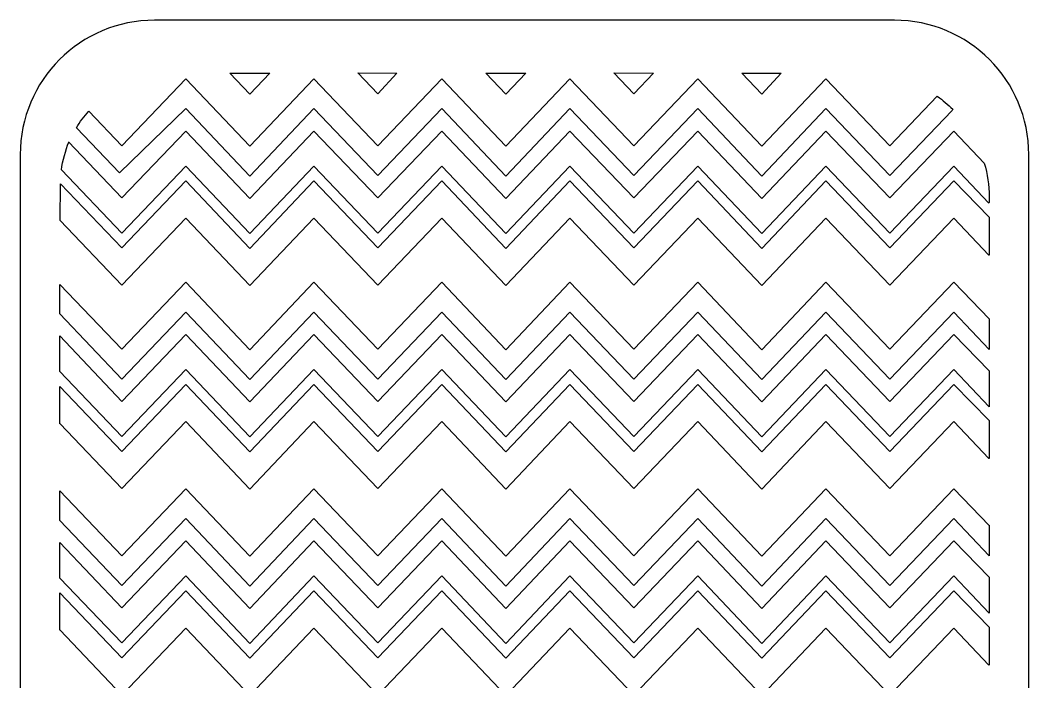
# Model space of a CAD drawing. Header units: centimetres. Extents: x -2.39 to 3.32, y -6.67 to 0.95.
# Drawn here: x -2.39 to 3.32, y -2.8 to 0.95 of the extents above; entities that cross this region are included whole.
import ezdxf

# ---------------------------------------------------------------- set-up
doc = ezdxf.new("R2010")
doc.units = ezdxf.units.CM
doc.header["$MEASUREMENT"] = 0
doc.layers.add('Camada 1', color=7, linetype='Continuous')

msp = doc.modelspace()

# ---------------------------------------------------------------- linework, layer by layer
at = {"layer": 'Camada 1'}
for points, knots in [([(3.32327, -5.90703), (3.32327, -6.32788), (2.98209, -6.66903), (2.56127, -6.66903), (2.56127, -6.66903), (2.56127, -6.66903), (-1.62973, -6.66903), (-1.62973, -6.66903), (-1.62973, -6.66903), (-2.05058, -6.66903), (-2.39173, -6.32788), (-2.39173, -5.90703), (-2.39173, -5.90703), (-2.39173, -5.90703), (-2.39173, 0.18897), (-2.39173, 0.18897), (-2.39173, 0.18897), (-2.39173, 0.60982), (-2.05058, 0.95097), (-1.62973, 0.95097), (-1.62973, 0.95097), (-1.62973, 0.95097), (2.56127, 0.95097), (2.56127, 0.95097), (2.56127, 0.95097), (2.98209, 0.95097), (3.32327, 0.60982), (3.32327, 0.18897), (3.32327, 0.18897), (3.32327, 0.18897), (3.32327, -5.90703), (3.32327, -5.90703)], [0, 0, 0, 0, 0.1111111, 0.1111111, 0.1111111, 0.1111111, 0.2222222, 0.2222222, 0.2222222, 0.2222222, 0.3333333, 0.3333333, 0.3333333, 0.3333333, 0.4444444, 0.4444444, 0.4444444, 0.4444444, 0.5555556, 0.5555556, 0.5555556, 0.5555556, 0.6666667, 0.6666667, 0.6666667, 0.6666667, 0.7777778, 0.7777778, 0.7777778, 0.7777778, 1, 1, 1, 1]), ([(-1.20377, 0.65143), (-1.20377, 0.65143), (-1.0901, 0.53157), (-1.0901, 0.53157), (-1.0901, 0.53157), (-1.0901, 0.53157), (-0.97749, 0.65032), (-0.97749, 0.65032), (-0.97749, 0.65032), (-0.97749, 0.65032), (-0.98373, 0.65072), (-0.98373, 0.65072), (-0.98373, 0.65072), (-0.98373, 0.65072), (-1.20377, 0.65143), (-1.20377, 0.65143), (-1.20377, 0.65143), (-1.20377, 0.65143), (-1.20377, 0.65143), (-1.20377, 0.65143)], [0, 0, 0, 0, 0.1666667, 0.1666667, 0.1666667, 0.1666667, 0.3333333, 0.3333333, 0.3333333, 0.3333333, 0.5, 0.5, 0.5, 0.5, 0.6666667, 0.6666667, 0.6666667, 0.6666667, 1, 1, 1, 1]), ([(-0.47853, 0.65304), (-0.47853, 0.65304), (-0.36502, 0.53429), (-0.36502, 0.53429), (-0.36502, 0.53429), (-0.36502, 0.53429), (-0.25784, 0.65071), (-0.25784, 0.65071), (-0.25784, 0.65071), (-0.25784, 0.65071), (-0.25784, 0.65071), (-0.25784, 0.65071), (-0.25784, 0.65071), (-0.25784, 0.65071), (-0.47853, 0.65304), (-0.47853, 0.65304), (-0.47853, 0.65304), (-0.47853, 0.65304), (-0.47853, 0.65304), (-0.47853, 0.65304)], [0, 0, 0, 0, 0.1666667, 0.1666667, 0.1666667, 0.1666667, 0.3333333, 0.3333333, 0.3333333, 0.3333333, 0.5, 0.5, 0.5, 0.5, 0.6666667, 0.6666667, 0.6666667, 0.6666667, 1, 1, 1, 1]), ([(0.24649, 0.6513), (0.24649, 0.6513), (0.36002, 0.53158), (0.36002, 0.53158), (0.36002, 0.53158), (0.36002, 0.53158), (0.47284, 0.65051), (0.47284, 0.65051), (0.47284, 0.65051), (0.47284, 0.65051), (0.46977, 0.65072), (0.46977, 0.65072), (0.46977, 0.65072), (0.46977, 0.65072), (0.24956, 0.65072), (0.24956, 0.65072), (0.24956, 0.65072), (0.24956, 0.65072), (0.24649, 0.6513), (0.24649, 0.6513)], [0, 0, 0, 0, 0.1666667, 0.1666667, 0.1666667, 0.1666667, 0.3333333, 0.3333333, 0.3333333, 0.3333333, 0.5, 0.5, 0.5, 0.5, 0.6666667, 0.6666667, 0.6666667, 0.6666667, 1, 1, 1, 1]), ([(0.97248, 0.65215), (0.97248, 0.65215), (1.08511, 0.5343), (1.08511, 0.5343), (1.08511, 0.5343), (1.08511, 0.5343), (1.19711, 0.65143), (1.19711, 0.65143), (1.19711, 0.65143), (1.19711, 0.65143), (1.19261, 0.65072), (1.19261, 0.65072), (1.19261, 0.65072), (1.19261, 0.65072), (0.97248, 0.65215), (0.97248, 0.65215), (0.97248, 0.65215), (0.97248, 0.65215), (0.97248, 0.65215), (0.97248, 0.65215)], [0, 0, 0, 0, 0.1666667, 0.1666667, 0.1666667, 0.1666667, 0.3333333, 0.3333333, 0.3333333, 0.3333333, 0.5, 0.5, 0.5, 0.5, 0.6666667, 0.6666667, 0.6666667, 0.6666667, 1, 1, 1, 1]), ([(1.69802, 0.64987), (1.69802, 0.64987), (1.81018, 0.53157), (1.81018, 0.53157), (1.81018, 0.53157), (1.81018, 0.53157), (1.92022, 0.65071), (1.92022, 0.65071), (1.92022, 0.65071), (1.92022, 0.65071), (1.92022, 0.65071), (1.92022, 0.65071), (1.92022, 0.65071), (1.92022, 0.65071), (1.70161, 0.65072), (1.70161, 0.65072), (1.70161, 0.65072), (1.70161, 0.65072), (1.69802, 0.64987), (1.69802, 0.64987)], [0, 0, 0, 0, 0.1666667, 0.1666667, 0.1666667, 0.1666667, 0.3333333, 0.3333333, 0.3333333, 0.3333333, 0.5, 0.5, 0.5, 0.5, 0.6666667, 0.6666667, 0.6666667, 0.6666667, 1, 1, 1, 1]), ([(2.80421, 0.52025), (2.80421, 0.52025), (2.53524, 0.23892), (2.53524, 0.23892), (2.53524, 0.23892), (2.53524, 0.23892), (2.17258, 0.61833), (2.17258, 0.61833), (2.17258, 0.61833), (2.17258, 0.61833), (1.81018, 0.23622), (1.81018, 0.23622), (1.81018, 0.23622), (1.81018, 0.23622), (1.44783, 0.61833), (1.44783, 0.61833), (1.44783, 0.61833), (1.44783, 0.61833), (1.08511, 0.23892), (1.08511, 0.23892), (1.08511, 0.23892), (1.08511, 0.23892), (0.72245, 0.61833), (0.72245, 0.61833), (0.72245, 0.61833), (0.72245, 0.61833), (0.36005, 0.23622), (0.36005, 0.23622), (0.36005, 0.23622), (0.36005, 0.23622), (-0.0023, 0.61833), (-0.0023, 0.61833), (-0.0023, 0.61833), (-0.0023, 0.61833), (-0.36502, 0.23892), (-0.36502, 0.23892), (-0.36502, 0.23892), (-0.36502, 0.23892), (-0.72768, 0.61833), (-0.72768, 0.61833), (-0.72768, 0.61833), (-0.72768, 0.61833), (-1.09008, 0.23622), (-1.09008, 0.23622), (-1.09008, 0.23622), (-1.09008, 0.23622), (-1.45245, 0.61833), (-1.45245, 0.61833), (-1.45245, 0.61833), (-1.45245, 0.61833), (-1.81514, 0.23892), (-1.81514, 0.23892), (-1.81514, 0.23892), (-1.81514, 0.23892), (-2.00212, 0.43498), (-2.00212, 0.43498), (-2.00212, 0.43498), (-2.00212, 0.43498), (-2.00326, 0.43606), (-2.00326, 0.43606), (-2.00326, 0.43606), (-2.0294, 0.40666), (-2.05287, 0.37484), (-2.07332, 0.34097), (-2.07332, 0.34097), (-2.07332, 0.34097), (-1.82882, 0.08522), (-1.82882, 0.08522), (-1.82882, 0.08522), (-1.82882, 0.08522), (-1.45242, 0.44955), (-1.45242, 0.44955), (-1.45242, 0.44955), (-1.45242, 0.44955), (-1.09005, 0.06747), (-1.09005, 0.06747), (-1.09005, 0.06747), (-1.09005, 0.06747), (-0.72765, 0.44955), (-0.72765, 0.44955), (-0.72765, 0.44955), (-0.72765, 0.44955), (-0.36499, 0.07016), (-0.36499, 0.07016), (-0.36499, 0.07016), (-0.36499, 0.07016), (-0.00227, 0.44955), (-0.00227, 0.44955), (-0.00227, 0.44955), (-0.00227, 0.44955), (0.36008, 0.06747), (0.36008, 0.06747), (0.36008, 0.06747), (0.36008, 0.06747), (0.72248, 0.44955), (0.72248, 0.44955), (0.72248, 0.44955), (0.72248, 0.44955), (1.08514, 0.07016), (1.08514, 0.07016), (1.08514, 0.07016), (1.08514, 0.07016), (1.44786, 0.44955), (1.44786, 0.44955), (1.44786, 0.44955), (1.44786, 0.44955), (1.81021, 0.06747), (1.81021, 0.06747), (1.81021, 0.06747), (1.81021, 0.06747), (2.17261, 0.44955), (2.17261, 0.44955), (2.17261, 0.44955), (2.17261, 0.44955), (2.53527, 0.07016), (2.53527, 0.07016), (2.53527, 0.07016), (2.53527, 0.07016), (2.88801, 0.4391), (2.88801, 0.4391), (2.88801, 0.4391), (2.88801, 0.4391), (2.89193, 0.44577), (2.89193, 0.44577), (2.89193, 0.44577), (2.86494, 0.47268), (2.83579, 0.49742), (2.80472, 0.51967), (2.80472, 0.51967), (2.80472, 0.51967), (2.80421, 0.52025), (2.80421, 0.52025)], [0, 0, 0, 0, 0.0294118, 0.0294118, 0.0294118, 0.0294118, 0.0588235, 0.0588235, 0.0588235, 0.0588235, 0.0882353, 0.0882353, 0.0882353, 0.0882353, 0.1176471, 0.1176471, 0.1176471, 0.1176471, 0.1470588, 0.1470588, 0.1470588, 0.1470588, 0.1764706, 0.1764706, 0.1764706, 0.1764706, 0.2058824, 0.2058824, 0.2058824, 0.2058824, 0.2352941, 0.2352941, 0.2352941, 0.2352941, 0.2647059, 0.2647059, 0.2647059, 0.2647059, 0.2941176, 0.2941176, 0.2941176, 0.2941176, 0.3235294, 0.3235294, 0.3235294, 0.3235294, 0.3529412, 0.3529412, 0.3529412, 0.3529412, 0.3823529, 0.3823529, 0.3823529, 0.3823529, 0.4117647, 0.4117647, 0.4117647, 0.4117647, 0.4411765, 0.4411765, 0.4411765, 0.4411765, 0.4705882, 0.4705882, 0.4705882, 0.4705882, 0.5, 0.5, 0.5, 0.5, 0.5294118, 0.5294118, 0.5294118, 0.5294118, 0.5588235, 0.5588235, 0.5588235, 0.5588235, 0.5882353, 0.5882353, 0.5882353, 0.5882353, 0.6176471, 0.6176471, 0.6176471, 0.6176471, 0.6470588, 0.6470588, 0.6470588, 0.6470588, 0.6764706, 0.6764706, 0.6764706, 0.6764706, 0.7058824, 0.7058824, 0.7058824, 0.7058824, 0.7352941, 0.7352941, 0.7352941, 0.7352941, 0.7647059, 0.7647059, 0.7647059, 0.7647059, 0.7941176, 0.7941176, 0.7941176, 0.7941176, 0.8235294, 0.8235294, 0.8235294, 0.8235294, 0.8529412, 0.8529412, 0.8529412, 0.8529412, 0.8823529, 0.8823529, 0.8823529, 0.8823529, 0.9117647, 0.9117647, 0.9117647, 0.9117647, 0.9411765, 0.9411765, 0.9411765, 0.9411765, 1, 1, 1, 1]), ([(2.89795, 0.32295), (2.89795, 0.32295), (2.53523, -0.05644), (2.53523, -0.05644), (2.53523, -0.05644), (2.53523, -0.05644), (2.17257, 0.32295), (2.17257, 0.32295), (2.17257, 0.32295), (2.17257, 0.32295), (1.81017, -0.05913), (1.81017, -0.05913), (1.81017, -0.05913), (1.81017, -0.05913), (1.44782, 0.32295), (1.44782, 0.32295), (1.44782, 0.32295), (1.44782, 0.32295), (1.0851, -0.05644), (1.0851, -0.05644), (1.0851, -0.05644), (1.0851, -0.05644), (0.72244, 0.32295), (0.72244, 0.32295), (0.72244, 0.32295), (0.72244, 0.32295), (0.36004, -0.05913), (0.36004, -0.05913), (0.36004, -0.05913), (0.36004, -0.05913), (-0.00231, 0.32295), (-0.00231, 0.32295), (-0.00231, 0.32295), (-0.00231, 0.32295), (-0.36503, -0.05644), (-0.36503, -0.05644), (-0.36503, -0.05644), (-0.36503, -0.05644), (-0.72769, 0.32295), (-0.72769, 0.32295), (-0.72769, 0.32295), (-0.72769, 0.32295), (-1.09009, -0.05913), (-1.09009, -0.05913), (-1.09009, -0.05913), (-1.09009, -0.05913), (-1.45246, 0.32295), (-1.45246, 0.32295), (-1.45246, 0.32295), (-1.45246, 0.32295), (-1.81515, -0.05644), (-1.81515, -0.05644), (-1.81515, -0.05644), (-1.81515, -0.05644), (-2.11783, 0.26172), (-2.11783, 0.26172), (-2.11783, 0.26172), (-2.11783, 0.26172), (-2.11645, 0.25966), (-2.11645, 0.25966), (-2.11645, 0.25966), (-2.13341, 0.21582), (-2.15095, 0.15279), (-2.15833, 0.10356), (-2.15833, 0.10356), (-2.15833, 0.10356), (-2.15821, 0.10356), (-2.15821, 0.10356), (-2.15821, 0.10356), (-2.15821, 0.10356), (-1.81512, -0.25514), (-1.81512, -0.25514), (-1.81512, -0.25514), (-1.81512, -0.25514), (-1.45243, 0.12425), (-1.45243, 0.12425), (-1.45243, 0.12425), (-1.45243, 0.12425), (-1.09006, -0.25783), (-1.09006, -0.25783), (-1.09006, -0.25783), (-1.09006, -0.25783), (-0.72766, 0.12425), (-0.72766, 0.12425), (-0.72766, 0.12425), (-0.72766, 0.12425), (-0.365, -0.25514), (-0.365, -0.25514), (-0.365, -0.25514), (-0.365, -0.25514), (-0.00228, 0.12425), (-0.00228, 0.12425), (-0.00228, 0.12425), (-0.00228, 0.12425), (0.36007, -0.25783), (0.36007, -0.25783), (0.36007, -0.25783), (0.36007, -0.25783), (0.72247, 0.12425), (0.72247, 0.12425), (0.72247, 0.12425), (0.72247, 0.12425), (1.08513, -0.25514), (1.08513, -0.25514), (1.08513, -0.25514), (1.08513, -0.25514), (1.44785, 0.12425), (1.44785, 0.12425), (1.44785, 0.12425), (1.44785, 0.12425), (1.8102, -0.25783), (1.8102, -0.25783), (1.8102, -0.25783), (1.8102, -0.25783), (2.1726, 0.12425), (2.1726, 0.12425), (2.1726, 0.12425), (2.1726, 0.12425), (2.53526, -0.25514), (2.53526, -0.25514), (2.53526, -0.25514), (2.53526, -0.25514), (2.89798, 0.12425), (2.89798, 0.12425), (2.89798, 0.12425), (2.89798, 0.12425), (3.09703, -0.08567), (3.09703, -0.08567), (3.09703, -0.08567), (3.09703, -0.08567), (3.09811, -0.08215), (3.09811, -0.08215), (3.09811, -0.08215), (3.09811, -0.08215), (3.09811, -0.05122), (3.09811, -0.05122), (3.09811, -0.05122), (3.09811, 0.01741), (3.0888, 0.0784), (3.07043, 0.14111), (3.07043, 0.14111), (3.07043, 0.14111), (2.89795, 0.32295), (2.89795, 0.32295)], [0, 0, 0, 0, 0.027027, 0.027027, 0.027027, 0.027027, 0.0540541, 0.0540541, 0.0540541, 0.0540541, 0.0810811, 0.0810811, 0.0810811, 0.0810811, 0.1081081, 0.1081081, 0.1081081, 0.1081081, 0.1351351, 0.1351351, 0.1351351, 0.1351351, 0.1621622, 0.1621622, 0.1621622, 0.1621622, 0.1891892, 0.1891892, 0.1891892, 0.1891892, 0.2162162, 0.2162162, 0.2162162, 0.2162162, 0.2432432, 0.2432432, 0.2432432, 0.2432432, 0.2702703, 0.2702703, 0.2702703, 0.2702703, 0.2972973, 0.2972973, 0.2972973, 0.2972973, 0.3243243, 0.3243243, 0.3243243, 0.3243243, 0.3513514, 0.3513514, 0.3513514, 0.3513514, 0.3783784, 0.3783784, 0.3783784, 0.3783784, 0.4054054, 0.4054054, 0.4054054, 0.4054054, 0.4324324, 0.4324324, 0.4324324, 0.4324324, 0.4594595, 0.4594595, 0.4594595, 0.4594595, 0.4864865, 0.4864865, 0.4864865, 0.4864865, 0.5135135, 0.5135135, 0.5135135, 0.5135135, 0.5405405, 0.5405405, 0.5405405, 0.5405405, 0.5675676, 0.5675676, 0.5675676, 0.5675676, 0.5945946, 0.5945946, 0.5945946, 0.5945946, 0.6216216, 0.6216216, 0.6216216, 0.6216216, 0.6486486, 0.6486486, 0.6486486, 0.6486486, 0.6756757, 0.6756757, 0.6756757, 0.6756757, 0.7027027, 0.7027027, 0.7027027, 0.7027027, 0.7297297, 0.7297297, 0.7297297, 0.7297297, 0.7567568, 0.7567568, 0.7567568, 0.7567568, 0.7837838, 0.7837838, 0.7837838, 0.7837838, 0.8108108, 0.8108108, 0.8108108, 0.8108108, 0.8378378, 0.8378378, 0.8378378, 0.8378378, 0.8648649, 0.8648649, 0.8648649, 0.8648649, 0.8918919, 0.8918919, 0.8918919, 0.8918919, 0.9189189, 0.9189189, 0.9189189, 0.9189189, 0.9459459, 0.9459459, 0.9459459, 0.9459459, 1, 1, 1, 1]), ([(3.09811, -0.16507), (3.09811, -0.16507), (2.89798, 0.03988), (2.89798, 0.03988), (2.89798, 0.03988), (2.89798, 0.03988), (2.53526, -0.33951), (2.53526, -0.33951), (2.53526, -0.33951), (2.53526, -0.33951), (2.1726, 0.03988), (2.1726, 0.03988), (2.1726, 0.03988), (2.1726, 0.03988), (1.8102, -0.3422), (1.8102, -0.3422), (1.8102, -0.3422), (1.8102, -0.3422), (1.44785, 0.03988), (1.44785, 0.03988), (1.44785, 0.03988), (1.44785, 0.03988), (1.08513, -0.33951), (1.08513, -0.33951), (1.08513, -0.33951), (1.08513, -0.33951), (0.72247, 0.03988), (0.72247, 0.03988), (0.72247, 0.03988), (0.72247, 0.03988), (0.36007, -0.3422), (0.36007, -0.3422), (0.36007, -0.3422), (0.36007, -0.3422), (-0.00228, 0.03988), (-0.00228, 0.03988), (-0.00228, 0.03988), (-0.00228, 0.03988), (-0.365, -0.33951), (-0.365, -0.33951), (-0.365, -0.33951), (-0.365, -0.33951), (-0.72766, 0.03988), (-0.72766, 0.03988), (-0.72766, 0.03988), (-0.72766, 0.03988), (-1.09006, -0.3422), (-1.09006, -0.3422), (-1.09006, -0.3422), (-1.09006, -0.3422), (-1.45243, 0.03988), (-1.45243, 0.03988), (-1.45243, 0.03988), (-1.45243, 0.03988), (-1.81512, -0.33951), (-1.81512, -0.33951), (-1.81512, -0.33951), (-1.81512, -0.33951), (-2.1627, 0.02405), (-2.1627, 0.02405), (-2.1627, 0.02405), (-2.1627, 0.02405), (-2.1658, -0.18365), (-2.1658, -0.18365), (-2.1658, -0.18365), (-2.1658, -0.18365), (-1.81512, -0.55047), (-1.81512, -0.55047), (-1.81512, -0.55047), (-1.81512, -0.55047), (-1.45243, -0.17108), (-1.45243, -0.17108), (-1.45243, -0.17108), (-1.45243, -0.17108), (-1.09006, -0.55319), (-1.09006, -0.55319), (-1.09006, -0.55319), (-1.09006, -0.55319), (-0.72766, -0.17108), (-0.72766, -0.17108), (-0.72766, -0.17108), (-0.72766, -0.17108), (-0.365, -0.55047), (-0.365, -0.55047), (-0.365, -0.55047), (-0.365, -0.55047), (-0.00228, -0.17108), (-0.00228, -0.17108), (-0.00228, -0.17108), (-0.00228, -0.17108), (0.36007, -0.55319), (0.36007, -0.55319), (0.36007, -0.55319), (0.36007, -0.55319), (0.72247, -0.17108), (0.72247, -0.17108), (0.72247, -0.17108), (0.72247, -0.17108), (1.08513, -0.55047), (1.08513, -0.55047), (1.08513, -0.55047), (1.08513, -0.55047), (1.44785, -0.17108), (1.44785, -0.17108), (1.44785, -0.17108), (1.44785, -0.17108), (1.8102, -0.55319), (1.8102, -0.55319), (1.8102, -0.55319), (1.8102, -0.55319), (2.1726, -0.17108), (2.1726, -0.17108), (2.1726, -0.17108), (2.1726, -0.17108), (2.53526, -0.55047), (2.53526, -0.55047), (2.53526, -0.55047), (2.53526, -0.55047), (2.89798, -0.17108), (2.89798, -0.17108), (2.89798, -0.17108), (2.89798, -0.17108), (3.09724, -0.38119), (3.09724, -0.38119), (3.09724, -0.38119), (3.09724, -0.38119), (3.09811, -0.38045), (3.09811, -0.38045), (3.09811, -0.38045), (3.09811, -0.38045), (3.09811, -0.16507), (3.09811, -0.16507), (3.09811, -0.16507), (3.09811, -0.16507), (3.09811, -0.16507), (3.09811, -0.16507)], [0, 0, 0, 0, 0.0285714, 0.0285714, 0.0285714, 0.0285714, 0.0571429, 0.0571429, 0.0571429, 0.0571429, 0.0857143, 0.0857143, 0.0857143, 0.0857143, 0.1142857, 0.1142857, 0.1142857, 0.1142857, 0.1428571, 0.1428571, 0.1428571, 0.1428571, 0.1714286, 0.1714286, 0.1714286, 0.1714286, 0.2, 0.2, 0.2, 0.2, 0.2285714, 0.2285714, 0.2285714, 0.2285714, 0.2571429, 0.2571429, 0.2571429, 0.2571429, 0.2857143, 0.2857143, 0.2857143, 0.2857143, 0.3142857, 0.3142857, 0.3142857, 0.3142857, 0.3428571, 0.3428571, 0.3428571, 0.3428571, 0.3714286, 0.3714286, 0.3714286, 0.3714286, 0.4, 0.4, 0.4, 0.4, 0.4285714, 0.4285714, 0.4285714, 0.4285714, 0.4571429, 0.4571429, 0.4571429, 0.4571429, 0.4857143, 0.4857143, 0.4857143, 0.4857143, 0.5142857, 0.5142857, 0.5142857, 0.5142857, 0.5428571, 0.5428571, 0.5428571, 0.5428571, 0.5714286, 0.5714286, 0.5714286, 0.5714286, 0.6, 0.6, 0.6, 0.6, 0.6285714, 0.6285714, 0.6285714, 0.6285714, 0.6571429, 0.6571429, 0.6571429, 0.6571429, 0.6857143, 0.6857143, 0.6857143, 0.6857143, 0.7142857, 0.7142857, 0.7142857, 0.7142857, 0.7428571, 0.7428571, 0.7428571, 0.7428571, 0.7714286, 0.7714286, 0.7714286, 0.7714286, 0.8, 0.8, 0.8, 0.8, 0.8285714, 0.8285714, 0.8285714, 0.8285714, 0.8571429, 0.8571429, 0.8571429, 0.8571429, 0.8857143, 0.8857143, 0.8857143, 0.8857143, 0.9142857, 0.9142857, 0.9142857, 0.9142857, 0.9428571, 0.9428571, 0.9428571, 0.9428571, 1, 1, 1, 1]), ([(3.09827, -0.74213), (3.09827, -0.74213), (2.89798, -0.53433), (2.89798, -0.53433), (2.89798, -0.53433), (2.89798, -0.53433), (2.53526, -0.91374), (2.53526, -0.91374), (2.53526, -0.91374), (2.53526, -0.91374), (2.1726, -0.53433), (2.1726, -0.53433), (2.1726, -0.53433), (2.1726, -0.53433), (1.8102, -0.91644), (1.8102, -0.91644), (1.8102, -0.91644), (1.8102, -0.91644), (1.44785, -0.53433), (1.44785, -0.53433), (1.44785, -0.53433), (1.44785, -0.53433), (1.08513, -0.91374), (1.08513, -0.91374), (1.08513, -0.91374), (1.08513, -0.91374), (0.72247, -0.53433), (0.72247, -0.53433), (0.72247, -0.53433), (0.72247, -0.53433), (0.36007, -0.91644), (0.36007, -0.91644), (0.36007, -0.91644), (0.36007, -0.91644), (-0.00228, -0.53433), (-0.00228, -0.53433), (-0.00228, -0.53433), (-0.00228, -0.53433), (-0.365, -0.91374), (-0.365, -0.91374), (-0.365, -0.91374), (-0.365, -0.91374), (-0.72766, -0.53433), (-0.72766, -0.53433), (-0.72766, -0.53433), (-0.72766, -0.53433), (-1.09006, -0.91644), (-1.09006, -0.91644), (-1.09006, -0.91644), (-1.09006, -0.91644), (-1.45243, -0.53433), (-1.45243, -0.53433), (-1.45243, -0.53433), (-1.45243, -0.53433), (-1.81512, -0.91374), (-1.81512, -0.91374), (-1.81512, -0.91374), (-1.81512, -0.91374), (-2.16625, -0.54642), (-2.16625, -0.54642), (-2.16625, -0.54642), (-2.16625, -0.54642), (-2.16646, -0.54642), (-2.16646, -0.54642), (-2.16646, -0.54642), (-2.16646, -0.54642), (-2.16646, -0.7134), (-2.16646, -0.7134), (-2.16646, -0.7134), (-2.16646, -0.7134), (-2.16646, -0.7134), (-2.16646, -0.7134), (-2.16646, -0.7134), (-2.16646, -0.7134), (-1.81509, -1.08252), (-1.81509, -1.08252), (-1.81509, -1.08252), (-1.81509, -1.08252), (-1.4524, -0.70313), (-1.4524, -0.70313), (-1.4524, -0.70313), (-1.4524, -0.70313), (-1.09003, -1.08521), (-1.09003, -1.08521), (-1.09003, -1.08521), (-1.09003, -1.08521), (-0.72763, -0.70313), (-0.72763, -0.70313), (-0.72763, -0.70313), (-0.72763, -0.70313), (-0.36497, -1.08252), (-0.36497, -1.08252), (-0.36497, -1.08252), (-0.36497, -1.08252), (-0.00225, -0.70313), (-0.00225, -0.70313), (-0.00225, -0.70313), (-0.00225, -0.70313), (0.3601, -1.08521), (0.3601, -1.08521), (0.3601, -1.08521), (0.3601, -1.08521), (0.7225, -0.70313), (0.7225, -0.70313), (0.7225, -0.70313), (0.7225, -0.70313), (1.08516, -1.08252), (1.08516, -1.08252), (1.08516, -1.08252), (1.08516, -1.08252), (1.44788, -0.70313), (1.44788, -0.70313), (1.44788, -0.70313), (1.44788, -0.70313), (1.81023, -1.08521), (1.81023, -1.08521), (1.81023, -1.08521), (1.81023, -1.08521), (2.17263, -0.70313), (2.17263, -0.70313), (2.17263, -0.70313), (2.17263, -0.70313), (2.53529, -1.08252), (2.53529, -1.08252), (2.53529, -1.08252), (2.53529, -1.08252), (2.89801, -0.70313), (2.89801, -0.70313), (2.89801, -0.70313), (2.89801, -0.70313), (3.09817, -0.91424), (3.09817, -0.91424), (3.09817, -0.91424), (3.09817, -0.91424), (3.09814, -0.9144), (3.09814, -0.9144), (3.09814, -0.9144), (3.09814, -0.9144), (3.09814, -0.74036), (3.09814, -0.74036), (3.09814, -0.74036), (3.09814, -0.74036), (3.09827, -0.74213), (3.09827, -0.74213)], [0, 0, 0, 0, 0.027027, 0.027027, 0.027027, 0.027027, 0.0540541, 0.0540541, 0.0540541, 0.0540541, 0.0810811, 0.0810811, 0.0810811, 0.0810811, 0.1081081, 0.1081081, 0.1081081, 0.1081081, 0.1351351, 0.1351351, 0.1351351, 0.1351351, 0.1621622, 0.1621622, 0.1621622, 0.1621622, 0.1891892, 0.1891892, 0.1891892, 0.1891892, 0.2162162, 0.2162162, 0.2162162, 0.2162162, 0.2432432, 0.2432432, 0.2432432, 0.2432432, 0.2702703, 0.2702703, 0.2702703, 0.2702703, 0.2972973, 0.2972973, 0.2972973, 0.2972973, 0.3243243, 0.3243243, 0.3243243, 0.3243243, 0.3513514, 0.3513514, 0.3513514, 0.3513514, 0.3783784, 0.3783784, 0.3783784, 0.3783784, 0.4054054, 0.4054054, 0.4054054, 0.4054054, 0.4324324, 0.4324324, 0.4324324, 0.4324324, 0.4594595, 0.4594595, 0.4594595, 0.4594595, 0.4864865, 0.4864865, 0.4864865, 0.4864865, 0.5135135, 0.5135135, 0.5135135, 0.5135135, 0.5405405, 0.5405405, 0.5405405, 0.5405405, 0.5675676, 0.5675676, 0.5675676, 0.5675676, 0.5945946, 0.5945946, 0.5945946, 0.5945946, 0.6216216, 0.6216216, 0.6216216, 0.6216216, 0.6486486, 0.6486486, 0.6486486, 0.6486486, 0.6756757, 0.6756757, 0.6756757, 0.6756757, 0.7027027, 0.7027027, 0.7027027, 0.7027027, 0.7297297, 0.7297297, 0.7297297, 0.7297297, 0.7567568, 0.7567568, 0.7567568, 0.7567568, 0.7837838, 0.7837838, 0.7837838, 0.7837838, 0.8108108, 0.8108108, 0.8108108, 0.8108108, 0.8378378, 0.8378378, 0.8378378, 0.8378378, 0.8648649, 0.8648649, 0.8648649, 0.8648649, 0.8918919, 0.8918919, 0.8918919, 0.8918919, 0.9189189, 0.9189189, 0.9189189, 0.9189189, 0.9459459, 0.9459459, 0.9459459, 0.9459459, 1, 1, 1, 1]), ([(3.09811, -1.03566), (3.09811, -1.03566), (2.89798, -0.82971), (2.89798, -0.82971), (2.89798, -0.82971), (2.89798, -0.82971), (2.53526, -1.2091), (2.53526, -1.2091), (2.53526, -1.2091), (2.53526, -1.2091), (2.1726, -0.82971), (2.1726, -0.82971), (2.1726, -0.82971), (2.1726, -0.82971), (1.81017, -1.21179), (1.81017, -1.21179), (1.81017, -1.21179), (1.81017, -1.21179), (1.44782, -0.82971), (1.44782, -0.82971), (1.44782, -0.82971), (1.44782, -0.82971), (1.0851, -1.2091), (1.0851, -1.2091), (1.0851, -1.2091), (1.0851, -1.2091), (0.72244, -0.82971), (0.72244, -0.82971), (0.72244, -0.82971), (0.72244, -0.82971), (0.36002, -1.21179), (0.36002, -1.21179), (0.36002, -1.21179), (0.36002, -1.21179), (-0.00233, -0.82971), (-0.00233, -0.82971), (-0.00233, -0.82971), (-0.00233, -0.82971), (-0.36505, -1.2091), (-0.36505, -1.2091), (-0.36505, -1.2091), (-0.36505, -1.2091), (-0.72771, -0.82971), (-0.72771, -0.82971), (-0.72771, -0.82971), (-0.72771, -0.82971), (-1.09011, -1.21179), (-1.09011, -1.21179), (-1.09011, -1.21179), (-1.09011, -1.21179), (-1.45248, -0.82971), (-1.45248, -0.82971), (-1.45248, -0.82971), (-1.45248, -0.82971), (-1.81517, -1.2091), (-1.81517, -1.2091), (-1.81517, -1.2091), (-1.81517, -1.2091), (-2.16654, -0.8385), (-2.16654, -0.8385), (-2.16654, -0.8385), (-2.16654, -0.8385), (-2.16654, -0.8385), (-2.16654, -0.8385), (-2.16654, -0.8385), (-2.16654, -0.8385), (-2.16622, -1.04062), (-2.16622, -1.04062), (-2.16622, -1.04062), (-2.16622, -1.04062), (-1.81517, -1.40781), (-1.81517, -1.40781), (-1.81517, -1.40781), (-1.81517, -1.40781), (-1.45248, -1.02842), (-1.45248, -1.02842), (-1.45248, -1.02842), (-1.45248, -1.02842), (-1.09011, -1.4105), (-1.09011, -1.4105), (-1.09011, -1.4105), (-1.09011, -1.4105), (-0.72771, -1.02842), (-0.72771, -1.02842), (-0.72771, -1.02842), (-0.72771, -1.02842), (-0.36505, -1.40781), (-0.36505, -1.40781), (-0.36505, -1.40781), (-0.36505, -1.40781), (-0.00233, -1.02842), (-0.00233, -1.02842), (-0.00233, -1.02842), (-0.00233, -1.02842), (0.36002, -1.4105), (0.36002, -1.4105), (0.36002, -1.4105), (0.36002, -1.4105), (0.72242, -1.02842), (0.72242, -1.02842), (0.72242, -1.02842), (0.72242, -1.02842), (1.08508, -1.40781), (1.08508, -1.40781), (1.08508, -1.40781), (1.08508, -1.40781), (1.4478, -1.02842), (1.4478, -1.02842), (1.4478, -1.02842), (1.4478, -1.02842), (1.81015, -1.4105), (1.81015, -1.4105), (1.81015, -1.4105), (1.81015, -1.4105), (2.17255, -1.02842), (2.17255, -1.02842), (2.17255, -1.02842), (2.17255, -1.02842), (2.53521, -1.40781), (2.53521, -1.40781), (2.53521, -1.40781), (2.53521, -1.40781), (2.89793, -1.02842), (2.89793, -1.02842), (2.89793, -1.02842), (2.89793, -1.02842), (3.09809, -1.23953), (3.09809, -1.23953), (3.09809, -1.23953), (3.09809, -1.23953), (3.09806, -1.23352), (3.09806, -1.23352), (3.09806, -1.23352), (3.09806, -1.23352), (3.09806, -1.03566), (3.09806, -1.03566), (3.09806, -1.03566), (3.09806, -1.03566), (3.09811, -1.03566), (3.09811, -1.03566)], [0, 0, 0, 0, 0.0277778, 0.0277778, 0.0277778, 0.0277778, 0.0555556, 0.0555556, 0.0555556, 0.0555556, 0.0833333, 0.0833333, 0.0833333, 0.0833333, 0.1111111, 0.1111111, 0.1111111, 0.1111111, 0.1388889, 0.1388889, 0.1388889, 0.1388889, 0.1666667, 0.1666667, 0.1666667, 0.1666667, 0.1944444, 0.1944444, 0.1944444, 0.1944444, 0.2222222, 0.2222222, 0.2222222, 0.2222222, 0.25, 0.25, 0.25, 0.25, 0.2777778, 0.2777778, 0.2777778, 0.2777778, 0.3055556, 0.3055556, 0.3055556, 0.3055556, 0.3333333, 0.3333333, 0.3333333, 0.3333333, 0.3611111, 0.3611111, 0.3611111, 0.3611111, 0.3888889, 0.3888889, 0.3888889, 0.3888889, 0.4166667, 0.4166667, 0.4166667, 0.4166667, 0.4444444, 0.4444444, 0.4444444, 0.4444444, 0.4722222, 0.4722222, 0.4722222, 0.4722222, 0.5, 0.5, 0.5, 0.5, 0.5277778, 0.5277778, 0.5277778, 0.5277778, 0.5555556, 0.5555556, 0.5555556, 0.5555556, 0.5833333, 0.5833333, 0.5833333, 0.5833333, 0.6111111, 0.6111111, 0.6111111, 0.6111111, 0.6388889, 0.6388889, 0.6388889, 0.6388889, 0.6666667, 0.6666667, 0.6666667, 0.6666667, 0.6944444, 0.6944444, 0.6944444, 0.6944444, 0.7222222, 0.7222222, 0.7222222, 0.7222222, 0.75, 0.75, 0.75, 0.75, 0.7777778, 0.7777778, 0.7777778, 0.7777778, 0.8055556, 0.8055556, 0.8055556, 0.8055556, 0.8333333, 0.8333333, 0.8333333, 0.8333333, 0.8611111, 0.8611111, 0.8611111, 0.8611111, 0.8888889, 0.8888889, 0.8888889, 0.8888889, 0.9166667, 0.9166667, 0.9166667, 0.9166667, 0.9444444, 0.9444444, 0.9444444, 0.9444444, 1, 1, 1, 1]), ([(3.09811, -1.31805), (3.09811, -1.31805), (2.89798, -1.11276), (2.89798, -1.11276), (2.89798, -1.11276), (2.89798, -1.11276), (2.53526, -1.49215), (2.53526, -1.49215), (2.53526, -1.49215), (2.53526, -1.49215), (2.1726, -1.11276), (2.1726, -1.11276), (2.1726, -1.11276), (2.1726, -1.11276), (1.8102, -1.49484), (1.8102, -1.49484), (1.8102, -1.49484), (1.8102, -1.49484), (1.44785, -1.11276), (1.44785, -1.11276), (1.44785, -1.11276), (1.44785, -1.11276), (1.08513, -1.49215), (1.08513, -1.49215), (1.08513, -1.49215), (1.08513, -1.49215), (0.72247, -1.11276), (0.72247, -1.11276), (0.72247, -1.11276), (0.72247, -1.11276), (0.36007, -1.49484), (0.36007, -1.49484), (0.36007, -1.49484), (0.36007, -1.49484), (-0.00228, -1.11276), (-0.00228, -1.11276), (-0.00228, -1.11276), (-0.00228, -1.11276), (-0.365, -1.49215), (-0.365, -1.49215), (-0.365, -1.49215), (-0.365, -1.49215), (-0.72766, -1.11276), (-0.72766, -1.11276), (-0.72766, -1.11276), (-0.72766, -1.11276), (-1.09006, -1.49484), (-1.09006, -1.49484), (-1.09006, -1.49484), (-1.09006, -1.49484), (-1.45243, -1.11276), (-1.45243, -1.11276), (-1.45243, -1.11276), (-1.45243, -1.11276), (-1.81512, -1.49215), (-1.81512, -1.49215), (-1.81512, -1.49215), (-1.81512, -1.49215), (-2.16675, -1.12433), (-2.16675, -1.12433), (-2.16675, -1.12433), (-2.16675, -1.12433), (-2.16649, -1.13089), (-2.16649, -1.13089), (-2.16649, -1.13089), (-2.16649, -1.13089), (-2.16649, -1.33605), (-2.16649, -1.33605), (-2.16649, -1.33605), (-2.16649, -1.33605), (-2.16606, -1.33604), (-2.16606, -1.33604), (-2.16606, -1.33604), (-2.16606, -1.33604), (-1.81512, -1.70312), (-1.81512, -1.70312), (-1.81512, -1.70312), (-1.81512, -1.70312), (-1.45243, -1.32373), (-1.45243, -1.32373), (-1.45243, -1.32373), (-1.45243, -1.32373), (-1.09006, -1.70584), (-1.09006, -1.70584), (-1.09006, -1.70584), (-1.09006, -1.70584), (-0.72766, -1.32373), (-0.72766, -1.32373), (-0.72766, -1.32373), (-0.72766, -1.32373), (-0.365, -1.70312), (-0.365, -1.70312), (-0.365, -1.70312), (-0.365, -1.70312), (-0.00228, -1.32373), (-0.00228, -1.32373), (-0.00228, -1.32373), (-0.00228, -1.32373), (0.36007, -1.70584), (0.36007, -1.70584), (0.36007, -1.70584), (0.36007, -1.70584), (0.72247, -1.32373), (0.72247, -1.32373), (0.72247, -1.32373), (0.72247, -1.32373), (1.08513, -1.70312), (1.08513, -1.70312), (1.08513, -1.70312), (1.08513, -1.70312), (1.44785, -1.32373), (1.44785, -1.32373), (1.44785, -1.32373), (1.44785, -1.32373), (1.8102, -1.70584), (1.8102, -1.70584), (1.8102, -1.70584), (1.8102, -1.70584), (2.1726, -1.32373), (2.1726, -1.32373), (2.1726, -1.32373), (2.1726, -1.32373), (2.53526, -1.70312), (2.53526, -1.70312), (2.53526, -1.70312), (2.53526, -1.70312), (2.89798, -1.32373), (2.89798, -1.32373), (2.89798, -1.32373), (2.89798, -1.32373), (3.09679, -1.53339), (3.09679, -1.53339), (3.09679, -1.53339), (3.09679, -1.53339), (3.09814, -1.53212), (3.09814, -1.53212), (3.09814, -1.53212), (3.09814, -1.53212), (3.09814, -1.31805), (3.09814, -1.31805), (3.09814, -1.31805), (3.09814, -1.31805), (3.09811, -1.31805), (3.09811, -1.31805)], [0, 0, 0, 0, 0.027027, 0.027027, 0.027027, 0.027027, 0.0540541, 0.0540541, 0.0540541, 0.0540541, 0.0810811, 0.0810811, 0.0810811, 0.0810811, 0.1081081, 0.1081081, 0.1081081, 0.1081081, 0.1351351, 0.1351351, 0.1351351, 0.1351351, 0.1621622, 0.1621622, 0.1621622, 0.1621622, 0.1891892, 0.1891892, 0.1891892, 0.1891892, 0.2162162, 0.2162162, 0.2162162, 0.2162162, 0.2432432, 0.2432432, 0.2432432, 0.2432432, 0.2702703, 0.2702703, 0.2702703, 0.2702703, 0.2972973, 0.2972973, 0.2972973, 0.2972973, 0.3243243, 0.3243243, 0.3243243, 0.3243243, 0.3513514, 0.3513514, 0.3513514, 0.3513514, 0.3783784, 0.3783784, 0.3783784, 0.3783784, 0.4054054, 0.4054054, 0.4054054, 0.4054054, 0.4324324, 0.4324324, 0.4324324, 0.4324324, 0.4594595, 0.4594595, 0.4594595, 0.4594595, 0.4864865, 0.4864865, 0.4864865, 0.4864865, 0.5135135, 0.5135135, 0.5135135, 0.5135135, 0.5405405, 0.5405405, 0.5405405, 0.5405405, 0.5675676, 0.5675676, 0.5675676, 0.5675676, 0.5945946, 0.5945946, 0.5945946, 0.5945946, 0.6216216, 0.6216216, 0.6216216, 0.6216216, 0.6486486, 0.6486486, 0.6486486, 0.6486486, 0.6756757, 0.6756757, 0.6756757, 0.6756757, 0.7027027, 0.7027027, 0.7027027, 0.7027027, 0.7297297, 0.7297297, 0.7297297, 0.7297297, 0.7567568, 0.7567568, 0.7567568, 0.7567568, 0.7837838, 0.7837838, 0.7837838, 0.7837838, 0.8108108, 0.8108108, 0.8108108, 0.8108108, 0.8378378, 0.8378378, 0.8378378, 0.8378378, 0.8648649, 0.8648649, 0.8648649, 0.8648649, 0.8918919, 0.8918919, 0.8918919, 0.8918919, 0.9189189, 0.9189189, 0.9189189, 0.9189189, 0.9459459, 0.9459459, 0.9459459, 0.9459459, 1, 1, 1, 1]), ([(3.09827, -1.91212), (3.09827, -1.91212), (2.89798, -1.70432), (2.89798, -1.70432), (2.89798, -1.70432), (2.89798, -1.70432), (2.53526, -2.08373), (2.53526, -2.08373), (2.53526, -2.08373), (2.53526, -2.08373), (2.1726, -1.70432), (2.1726, -1.70432), (2.1726, -1.70432), (2.1726, -1.70432), (1.8102, -2.08643), (1.8102, -2.08643), (1.8102, -2.08643), (1.8102, -2.08643), (1.44785, -1.70432), (1.44785, -1.70432), (1.44785, -1.70432), (1.44785, -1.70432), (1.08513, -2.08373), (1.08513, -2.08373), (1.08513, -2.08373), (1.08513, -2.08373), (0.72247, -1.70432), (0.72247, -1.70432), (0.72247, -1.70432), (0.72247, -1.70432), (0.36007, -2.08643), (0.36007, -2.08643), (0.36007, -2.08643), (0.36007, -2.08643), (-0.00228, -1.70432), (-0.00228, -1.70432), (-0.00228, -1.70432), (-0.00228, -1.70432), (-0.365, -2.08373), (-0.365, -2.08373), (-0.365, -2.08373), (-0.365, -2.08373), (-0.72766, -1.70432), (-0.72766, -1.70432), (-0.72766, -1.70432), (-0.72766, -1.70432), (-1.09006, -2.08643), (-1.09006, -2.08643), (-1.09006, -2.08643), (-1.09006, -2.08643), (-1.45243, -1.70432), (-1.45243, -1.70432), (-1.45243, -1.70432), (-1.45243, -1.70432), (-1.81512, -2.08373), (-1.81512, -2.08373), (-1.81512, -2.08373), (-1.81512, -2.08373), (-2.16625, -1.71641), (-2.16625, -1.71641), (-2.16625, -1.71641), (-2.16625, -1.71641), (-2.16646, -1.71641), (-2.16646, -1.71641), (-2.16646, -1.71641), (-2.16646, -1.71641), (-2.16646, -1.88339), (-2.16646, -1.88339), (-2.16646, -1.88339), (-2.16646, -1.88339), (-2.16646, -1.88339), (-2.16646, -1.88339), (-2.16646, -1.88339), (-2.16646, -1.88339), (-1.81509, -2.25251), (-1.81509, -2.25251), (-1.81509, -2.25251), (-1.81509, -2.25251), (-1.4524, -1.87312), (-1.4524, -1.87312), (-1.4524, -1.87312), (-1.4524, -1.87312), (-1.09003, -2.2552), (-1.09003, -2.2552), (-1.09003, -2.2552), (-1.09003, -2.2552), (-0.72763, -1.87312), (-0.72763, -1.87312), (-0.72763, -1.87312), (-0.72763, -1.87312), (-0.36497, -2.25251), (-0.36497, -2.25251), (-0.36497, -2.25251), (-0.36497, -2.25251), (-0.00225, -1.87312), (-0.00225, -1.87312), (-0.00225, -1.87312), (-0.00225, -1.87312), (0.3601, -2.2552), (0.3601, -2.2552), (0.3601, -2.2552), (0.3601, -2.2552), (0.7225, -1.87312), (0.7225, -1.87312), (0.7225, -1.87312), (0.7225, -1.87312), (1.08516, -2.25251), (1.08516, -2.25251), (1.08516, -2.25251), (1.08516, -2.25251), (1.44788, -1.87312), (1.44788, -1.87312), (1.44788, -1.87312), (1.44788, -1.87312), (1.81023, -2.2552), (1.81023, -2.2552), (1.81023, -2.2552), (1.81023, -2.2552), (2.17263, -1.87312), (2.17263, -1.87312), (2.17263, -1.87312), (2.17263, -1.87312), (2.53529, -2.25251), (2.53529, -2.25251), (2.53529, -2.25251), (2.53529, -2.25251), (2.89801, -1.87312), (2.89801, -1.87312), (2.89801, -1.87312), (2.89801, -1.87312), (3.09817, -2.08423), (3.09817, -2.08423), (3.09817, -2.08423), (3.09817, -2.08423), (3.09814, -2.08439), (3.09814, -2.08439), (3.09814, -2.08439), (3.09814, -2.08439), (3.09814, -1.91029), (3.09814, -1.91029), (3.09814, -1.91029), (3.09814, -1.91029), (3.09827, -1.91212), (3.09827, -1.91212)], [0, 0, 0, 0, 0.027027, 0.027027, 0.027027, 0.027027, 0.0540541, 0.0540541, 0.0540541, 0.0540541, 0.0810811, 0.0810811, 0.0810811, 0.0810811, 0.1081081, 0.1081081, 0.1081081, 0.1081081, 0.1351351, 0.1351351, 0.1351351, 0.1351351, 0.1621622, 0.1621622, 0.1621622, 0.1621622, 0.1891892, 0.1891892, 0.1891892, 0.1891892, 0.2162162, 0.2162162, 0.2162162, 0.2162162, 0.2432432, 0.2432432, 0.2432432, 0.2432432, 0.2702703, 0.2702703, 0.2702703, 0.2702703, 0.2972973, 0.2972973, 0.2972973, 0.2972973, 0.3243243, 0.3243243, 0.3243243, 0.3243243, 0.3513514, 0.3513514, 0.3513514, 0.3513514, 0.3783784, 0.3783784, 0.3783784, 0.3783784, 0.4054054, 0.4054054, 0.4054054, 0.4054054, 0.4324324, 0.4324324, 0.4324324, 0.4324324, 0.4594595, 0.4594595, 0.4594595, 0.4594595, 0.4864865, 0.4864865, 0.4864865, 0.4864865, 0.5135135, 0.5135135, 0.5135135, 0.5135135, 0.5405405, 0.5405405, 0.5405405, 0.5405405, 0.5675676, 0.5675676, 0.5675676, 0.5675676, 0.5945946, 0.5945946, 0.5945946, 0.5945946, 0.6216216, 0.6216216, 0.6216216, 0.6216216, 0.6486486, 0.6486486, 0.6486486, 0.6486486, 0.6756757, 0.6756757, 0.6756757, 0.6756757, 0.7027027, 0.7027027, 0.7027027, 0.7027027, 0.7297297, 0.7297297, 0.7297297, 0.7297297, 0.7567568, 0.7567568, 0.7567568, 0.7567568, 0.7837838, 0.7837838, 0.7837838, 0.7837838, 0.8108108, 0.8108108, 0.8108108, 0.8108108, 0.8378378, 0.8378378, 0.8378378, 0.8378378, 0.8648649, 0.8648649, 0.8648649, 0.8648649, 0.8918919, 0.8918919, 0.8918919, 0.8918919, 0.9189189, 0.9189189, 0.9189189, 0.9189189, 0.9459459, 0.9459459, 0.9459459, 0.9459459, 1, 1, 1, 1]), ([(3.09811, -2.20562), (3.09811, -2.20562), (2.89798, -1.99967), (2.89798, -1.99967), (2.89798, -1.99967), (2.89798, -1.99967), (2.53526, -2.37906), (2.53526, -2.37906), (2.53526, -2.37906), (2.53526, -2.37906), (2.1726, -1.99967), (2.1726, -1.99967), (2.1726, -1.99967), (2.1726, -1.99967), (1.8102, -2.38175), (1.8102, -2.38175), (1.8102, -2.38175), (1.8102, -2.38175), (1.44785, -1.99967), (1.44785, -1.99967), (1.44785, -1.99967), (1.44785, -1.99967), (1.08513, -2.37906), (1.08513, -2.37906), (1.08513, -2.37906), (1.08513, -2.37906), (0.72247, -1.99967), (0.72247, -1.99967), (0.72247, -1.99967), (0.72247, -1.99967), (0.36007, -2.38175), (0.36007, -2.38175), (0.36007, -2.38175), (0.36007, -2.38175), (-0.00228, -1.99967), (-0.00228, -1.99967), (-0.00228, -1.99967), (-0.00228, -1.99967), (-0.365, -2.37906), (-0.365, -2.37906), (-0.365, -2.37906), (-0.365, -2.37906), (-0.72766, -1.99967), (-0.72766, -1.99967), (-0.72766, -1.99967), (-0.72766, -1.99967), (-1.09006, -2.38175), (-1.09006, -2.38175), (-1.09006, -2.38175), (-1.09006, -2.38175), (-1.45243, -1.99967), (-1.45243, -1.99967), (-1.45243, -1.99967), (-1.45243, -1.99967), (-1.81512, -2.37906), (-1.81512, -2.37906), (-1.81512, -2.37906), (-1.81512, -2.37906), (-2.16649, -2.00846), (-2.16649, -2.00846), (-2.16649, -2.00846), (-2.16649, -2.00846), (-2.16649, -2.00846), (-2.16649, -2.00846), (-2.16649, -2.00846), (-2.16649, -2.00846), (-2.16617, -2.21058), (-2.16617, -2.21058), (-2.16617, -2.21058), (-2.16617, -2.21058), (-1.81512, -2.57777), (-1.81512, -2.57777), (-1.81512, -2.57777), (-1.81512, -2.57777), (-1.45243, -2.19838), (-1.45243, -2.19838), (-1.45243, -2.19838), (-1.45243, -2.19838), (-1.09006, -2.58046), (-1.09006, -2.58046), (-1.09006, -2.58046), (-1.09006, -2.58046), (-0.72766, -2.19838), (-0.72766, -2.19838), (-0.72766, -2.19838), (-0.72766, -2.19838), (-0.365, -2.57777), (-0.365, -2.57777), (-0.365, -2.57777), (-0.365, -2.57777), (-0.00228, -2.19838), (-0.00228, -2.19838), (-0.00228, -2.19838), (-0.00228, -2.19838), (0.36007, -2.58046), (0.36007, -2.58046), (0.36007, -2.58046), (0.36007, -2.58046), (0.72247, -2.19838), (0.72247, -2.19838), (0.72247, -2.19838), (0.72247, -2.19838), (1.08513, -2.57777), (1.08513, -2.57777), (1.08513, -2.57777), (1.08513, -2.57777), (1.44785, -2.19838), (1.44785, -2.19838), (1.44785, -2.19838), (1.44785, -2.19838), (1.8102, -2.58046), (1.8102, -2.58046), (1.8102, -2.58046), (1.8102, -2.58046), (2.1726, -2.19838), (2.1726, -2.19838), (2.1726, -2.19838), (2.1726, -2.19838), (2.53526, -2.57777), (2.53526, -2.57777), (2.53526, -2.57777), (2.53526, -2.57777), (2.89798, -2.19838), (2.89798, -2.19838), (2.89798, -2.19838), (2.89798, -2.19838), (3.09814, -2.40949), (3.09814, -2.40949), (3.09814, -2.40949), (3.09814, -2.40949), (3.09811, -2.40348), (3.09811, -2.40348), (3.09811, -2.40348), (3.09811, -2.40348), (3.09811, -2.20562), (3.09811, -2.20562), (3.09811, -2.20562), (3.09811, -2.20562), (3.09811, -2.20562), (3.09811, -2.20562)], [0, 0, 0, 0, 0.0277778, 0.0277778, 0.0277778, 0.0277778, 0.0555556, 0.0555556, 0.0555556, 0.0555556, 0.0833333, 0.0833333, 0.0833333, 0.0833333, 0.1111111, 0.1111111, 0.1111111, 0.1111111, 0.1388889, 0.1388889, 0.1388889, 0.1388889, 0.1666667, 0.1666667, 0.1666667, 0.1666667, 0.1944444, 0.1944444, 0.1944444, 0.1944444, 0.2222222, 0.2222222, 0.2222222, 0.2222222, 0.25, 0.25, 0.25, 0.25, 0.2777778, 0.2777778, 0.2777778, 0.2777778, 0.3055556, 0.3055556, 0.3055556, 0.3055556, 0.3333333, 0.3333333, 0.3333333, 0.3333333, 0.3611111, 0.3611111, 0.3611111, 0.3611111, 0.3888889, 0.3888889, 0.3888889, 0.3888889, 0.4166667, 0.4166667, 0.4166667, 0.4166667, 0.4444444, 0.4444444, 0.4444444, 0.4444444, 0.4722222, 0.4722222, 0.4722222, 0.4722222, 0.5, 0.5, 0.5, 0.5, 0.5277778, 0.5277778, 0.5277778, 0.5277778, 0.5555556, 0.5555556, 0.5555556, 0.5555556, 0.5833333, 0.5833333, 0.5833333, 0.5833333, 0.6111111, 0.6111111, 0.6111111, 0.6111111, 0.6388889, 0.6388889, 0.6388889, 0.6388889, 0.6666667, 0.6666667, 0.6666667, 0.6666667, 0.6944444, 0.6944444, 0.6944444, 0.6944444, 0.7222222, 0.7222222, 0.7222222, 0.7222222, 0.75, 0.75, 0.75, 0.75, 0.7777778, 0.7777778, 0.7777778, 0.7777778, 0.8055556, 0.8055556, 0.8055556, 0.8055556, 0.8333333, 0.8333333, 0.8333333, 0.8333333, 0.8611111, 0.8611111, 0.8611111, 0.8611111, 0.8888889, 0.8888889, 0.8888889, 0.8888889, 0.9166667, 0.9166667, 0.9166667, 0.9166667, 0.9444444, 0.9444444, 0.9444444, 0.9444444, 1, 1, 1, 1]), ([(3.09811, -2.48804), (3.09811, -2.48804), (2.89798, -2.28275), (2.89798, -2.28275), (2.89798, -2.28275), (2.89798, -2.28275), (2.53526, -2.66214), (2.53526, -2.66214), (2.53526, -2.66214), (2.53526, -2.66214), (2.1726, -2.28275), (2.1726, -2.28275), (2.1726, -2.28275), (2.1726, -2.28275), (1.8102, -2.66483), (1.8102, -2.66483), (1.8102, -2.66483), (1.8102, -2.66483), (1.44785, -2.28275), (1.44785, -2.28275), (1.44785, -2.28275), (1.44785, -2.28275), (1.08513, -2.66214), (1.08513, -2.66214), (1.08513, -2.66214), (1.08513, -2.66214), (0.72247, -2.28275), (0.72247, -2.28275), (0.72247, -2.28275), (0.72247, -2.28275), (0.36007, -2.66483), (0.36007, -2.66483), (0.36007, -2.66483), (0.36007, -2.66483), (-0.00228, -2.28275), (-0.00228, -2.28275), (-0.00228, -2.28275), (-0.00228, -2.28275), (-0.365, -2.66214), (-0.365, -2.66214), (-0.365, -2.66214), (-0.365, -2.66214), (-0.72766, -2.28275), (-0.72766, -2.28275), (-0.72766, -2.28275), (-0.72766, -2.28275), (-1.09006, -2.66483), (-1.09006, -2.66483), (-1.09006, -2.66483), (-1.09006, -2.66483), (-1.45243, -2.28275), (-1.45243, -2.28275), (-1.45243, -2.28275), (-1.45243, -2.28275), (-1.81512, -2.66214), (-1.81512, -2.66214), (-1.81512, -2.66214), (-1.81512, -2.66214), (-2.16675, -2.29432), (-2.16675, -2.29432), (-2.16675, -2.29432), (-2.16675, -2.29432), (-2.16649, -2.30088), (-2.16649, -2.30088), (-2.16649, -2.30088), (-2.16649, -2.30088), (-2.16649, -2.50604), (-2.16649, -2.50604), (-2.16649, -2.50604), (-2.16649, -2.50604), (-2.16606, -2.50603), (-2.16606, -2.50603), (-2.16606, -2.50603), (-2.16606, -2.50603), (-1.81512, -2.87311), (-1.81512, -2.87311), (-1.81512, -2.87311), (-1.81512, -2.87311), (-1.45243, -2.49372), (-1.45243, -2.49372), (-1.45243, -2.49372), (-1.45243, -2.49372), (-1.09006, -2.87583), (-1.09006, -2.87583), (-1.09006, -2.87583), (-1.09006, -2.87583), (-0.72766, -2.49372), (-0.72766, -2.49372), (-0.72766, -2.49372), (-0.72766, -2.49372), (-0.365, -2.87311), (-0.365, -2.87311), (-0.365, -2.87311), (-0.365, -2.87311), (-0.00228, -2.49372), (-0.00228, -2.49372), (-0.00228, -2.49372), (-0.00228, -2.49372), (0.36007, -2.87583), (0.36007, -2.87583), (0.36007, -2.87583), (0.36007, -2.87583), (0.72247, -2.49372), (0.72247, -2.49372), (0.72247, -2.49372), (0.72247, -2.49372), (1.08513, -2.87311), (1.08513, -2.87311), (1.08513, -2.87311), (1.08513, -2.87311), (1.44785, -2.49372), (1.44785, -2.49372), (1.44785, -2.49372), (1.44785, -2.49372), (1.8102, -2.87583), (1.8102, -2.87583), (1.8102, -2.87583), (1.8102, -2.87583), (2.1726, -2.49372), (2.1726, -2.49372), (2.1726, -2.49372), (2.1726, -2.49372), (2.53526, -2.87311), (2.53526, -2.87311), (2.53526, -2.87311), (2.53526, -2.87311), (2.89798, -2.49372), (2.89798, -2.49372), (2.89798, -2.49372), (2.89798, -2.49372), (3.09679, -2.70338), (3.09679, -2.70338), (3.09679, -2.70338), (3.09679, -2.70338), (3.09814, -2.70211), (3.09814, -2.70211), (3.09814, -2.70211), (3.09814, -2.70211), (3.09814, -2.48804), (3.09814, -2.48804), (3.09814, -2.48804), (3.09814, -2.48804), (3.09811, -2.48804), (3.09811, -2.48804)], [0, 0, 0, 0, 0.027027, 0.027027, 0.027027, 0.027027, 0.0540541, 0.0540541, 0.0540541, 0.0540541, 0.0810811, 0.0810811, 0.0810811, 0.0810811, 0.1081081, 0.1081081, 0.1081081, 0.1081081, 0.1351351, 0.1351351, 0.1351351, 0.1351351, 0.1621622, 0.1621622, 0.1621622, 0.1621622, 0.1891892, 0.1891892, 0.1891892, 0.1891892, 0.2162162, 0.2162162, 0.2162162, 0.2162162, 0.2432432, 0.2432432, 0.2432432, 0.2432432, 0.2702703, 0.2702703, 0.2702703, 0.2702703, 0.2972973, 0.2972973, 0.2972973, 0.2972973, 0.3243243, 0.3243243, 0.3243243, 0.3243243, 0.3513514, 0.3513514, 0.3513514, 0.3513514, 0.3783784, 0.3783784, 0.3783784, 0.3783784, 0.4054054, 0.4054054, 0.4054054, 0.4054054, 0.4324324, 0.4324324, 0.4324324, 0.4324324, 0.4594595, 0.4594595, 0.4594595, 0.4594595, 0.4864865, 0.4864865, 0.4864865, 0.4864865, 0.5135135, 0.5135135, 0.5135135, 0.5135135, 0.5405405, 0.5405405, 0.5405405, 0.5405405, 0.5675676, 0.5675676, 0.5675676, 0.5675676, 0.5945946, 0.5945946, 0.5945946, 0.5945946, 0.6216216, 0.6216216, 0.6216216, 0.6216216, 0.6486486, 0.6486486, 0.6486486, 0.6486486, 0.6756757, 0.6756757, 0.6756757, 0.6756757, 0.7027027, 0.7027027, 0.7027027, 0.7027027, 0.7297297, 0.7297297, 0.7297297, 0.7297297, 0.7567568, 0.7567568, 0.7567568, 0.7567568, 0.7837838, 0.7837838, 0.7837838, 0.7837838, 0.8108108, 0.8108108, 0.8108108, 0.8108108, 0.8378378, 0.8378378, 0.8378378, 0.8378378, 0.8648649, 0.8648649, 0.8648649, 0.8648649, 0.8918919, 0.8918919, 0.8918919, 0.8918919, 0.9189189, 0.9189189, 0.9189189, 0.9189189, 0.9459459, 0.9459459, 0.9459459, 0.9459459, 1, 1, 1, 1])]:
    msp.add_open_spline(points, degree=3, knots=knots, dxfattribs=at)

doc.saveas('drawing.dxf')
